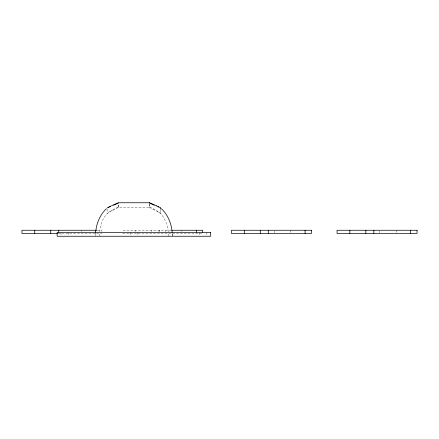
<?xml version="1.0" encoding="UTF-8"?>
<svg xmlns="http://www.w3.org/2000/svg" width="439" height="439" viewBox="0 0 439 439"><rect width="100%" height="100%" fill="white"/><g stroke="black" fill="none" stroke-linecap="round" stroke-linejoin="round"><path stroke-width="0.33" stroke-dasharray="2.19 1.65" d="M168.247 231.825C167.555 225.141 165.042 218.567 160.614 213.464L160.614 210.682M172.313 236.253L172.313 233.054M99.373 236.253L99.428 234.031M95.603 233.63L95.548 235.6L95.532 232.418M99.598 231.825C100.778 224.428 103.055 215.094 110.403 211.466M118.354 207.17L118.354 204.009L118.305 207.17L149.551 207.17L149.551 202.747M97.145 230.261L101.93 230.261L101.93 231.545M171.259 230.261L122.722 230.261L122.722 231.545M58.178 233.46L101.93 233.46M122.722 233.46L202.703 233.46M156.416 210.857L160.608 213.458M172.242 233.63L172.297 235.6M168.417 234.031L168.472 236.253M396.258 230.261L396.258 232.824M379.773 230.903L379.773 232.824M290.684 230.261L290.684 232.824M274.199 230.903L274.199 232.824M206.862 232.418L206.862 235.617M199.185 232.418L199.185 235.617M181.911 230.261L181.911 231.545M165.426 230.261L165.426 231.545M160.614 209.573L160.614 213.464M159.516 230.261L159.516 231.545M159.028 230.261L159.028 231.545M151.515 230.261L151.515 231.545M149.479 204.009L149.479 207.17M137.758 232.418L137.758 235.617M135.519 230.261L135.519 231.545M130.081 232.418L130.081 235.617M107.127 209.238L107.127 213.584M81.133 230.261L81.133 231.545M68.66 232.418L68.66 235.617M60.983 232.418L60.983 235.617M109.569 211.79A13.625 1.536 -26.2 0 1 118.261 207.01M109.004 212.454A10.646 0.686 -28.1 0 1 108.065 212.844M111.232 211.132A13.033 0.922 -27.8 0 1 112.197 210.561M112.702 210.473A13.905 1.306 -26.8 0 1 118.42 207.411M149.622 207.01A13.593 1.536 25.9 0 1 158.139 211.653M149.348 207.427A13.839 1.202 26.7 0 1 154.951 210.402M159.983 212.866A10.684 0.708 27.8 0 1 158.88 212.432"/><path stroke-width="0.66" d="M95.817 231.029C96.717 222.655 100.301 214.473 106.447 208.629M107.264 207.927L110.403 206.341M149.551 202.747L118.305 202.747A13.137 0.944 -22.8 0 0 111.38 205.842M96.564 230.261L21.95 230.261L21.95 233.46L57.498 233.46M171.781 230.261L202.703 230.261L202.703 232.182M156.416 205.831L160.608 207.899M161.393 208.629C167.857 214.775 171.495 223.5 172.132 232.33M410.652 230.261L410.652 233.46M373.863 230.261L373.863 233.46M365.863 230.261L365.863 233.46M349.867 230.261L349.867 233.46M305.078 230.261L305.078 233.46M268.289 230.261L268.289 233.46M260.289 230.261L260.289 233.46M244.293 230.261L244.293 233.46M196.304 230.261L196.304 232.182M160.614 207.905L160.614 209.019M95.532 230.261L95.532 232.182M58.738 230.261L58.738 232.182M50.743 230.261L50.743 233.46M34.747 230.261L34.747 233.46M109.717 206.588A12.325 0.62 -23.6 0 1 110.76 206.072M109.388 206.89A10.755 0.379 -24.3 0 1 108.389 207.29M113.569 205.254A12.94 0.505 -24 0 1 118.393 203.059M149.485 202.736A13.088 0.894 22.7 0 1 156.52 205.864M158.781 206.961A10.75 0.368 24 0 1 158.1 206.687M149.425 203.027A12.912 0.521 23.8 0 1 154.232 205.194M311.476 230.261L231.496 230.261L231.496 233.46L311.476 233.46L311.476 230.261M417.05 230.261L337.07 230.261L337.07 233.46L417.05 233.46L417.05 230.261M210.704 232.418L57.141 232.418L57.141 236.253L210.704 236.253L210.704 232.418"/></g></svg>
